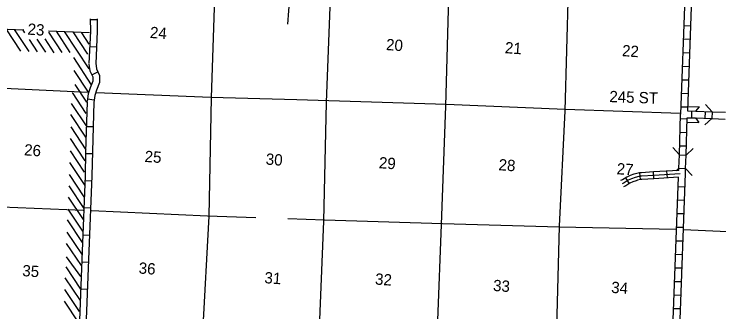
# Model space of a CAD drawing. Extents: x -2721982 to 866285, y 207901 to 16197285.
# Drawn here: x 804318 to 835581, y 15934824 to 15948013 of the extents above; entities that cross this region are included whole.
import ezdxf

# ---------------------------------------------------------------- set-up
doc = ezdxf.new("R2010")
doc.units = 0
for name, color, linetype in [('L1', 7, 'Continuous'), ('L13', 7, 'Continuous'), ('L14', 7, 'Continuous'), ('L18', 7, 'Continuous'), ('L30', 7, 'Continuous'), ('L37', 7, 'Continuous'), ('L8', 7, 'Continuous'), ('L9', 7, 'Continuous')]:
    doc.layers.add(name, color=color, linetype=linetype)

msp = doc.modelspace()

# ---------------------------------------------------------------- linework, layer by layer
at = {"layer": 'L1'}
msp.add_line((816467, 15947562), (817330, 15959552), dxfattribs=at)
at = {"layer": 'L13'}
for points in [[(814092, 15972481), (814031, 15970820), (813819, 15965537), (813639, 15960252), (813458, 15954943), (813244, 15949644), (813053, 15944310), (812952, 15939070), (812680, 15933900)], [(819044, 15970724), (818836, 15965360), (818765, 15960076), (818548, 15954727), (818364, 15949501), (818167, 15944092), (818049, 15938845), (817834, 15933755)], [(824312, 15968783), (824177, 15965152), (824022, 15959857), (823816, 15954549), (823596, 15949292), (823454, 15943938), (823261, 15938696), (823097, 15934448)], [(829473, 15966890), (829378, 15964970), (829241, 15959699), (829071, 15954430), (828889, 15949112), (828753, 15943724), (828503, 15938620), (828364, 15933559)], [(728186, 15947992), (728849, 15947982), (734122, 15947754), (739327, 15947521), (744680, 15947245), (749979, 15947031), (755078, 15946832), (760380, 15946542), (765622, 15946349), (770844, 15946116), (776170, 15945925), (781435, 15945714), (786644, 15945414), (791954, 15945233), (797237, 15945029), (800149, 15944903), (807597, 15944552)], [(807964, 15944534), (813046, 15944335), (816864, 15944236), (823485, 15944019), (828766, 15943799), (833876, 15943623)], [(796737, 15939766), (797025, 15939763), (802298, 15939535), (807388, 15939327)], [(807755, 15939309), (812902, 15939081), (815039, 15939003)], [(816459, 15938959), (818087, 15938901), (823314, 15938742), (828492, 15938588), (833673, 15938483)], [(834007, 15938467), (839196, 15938244), (844431, 15938069)]]:
    msp.add_lwpolyline(points, dxfattribs=at)
at = {"layer": 'L18'}
for p, q in [((835278, 15943690), (834991, 15944004)), ((834193, 15943726), (834560, 15943716)), ((834199, 15943927), (834716, 15943906)), ((834560, 15943716), (834716, 15943906)), ((835278, 15943690), (835265, 15943390)), ((835278, 15943690), (835879, 15943663)), ((834179, 15943426), (834547, 15943416)), ((834547, 15943416), (834691, 15943205)), ((835265, 15943390), (834951, 15943102)), ((835265, 15943390), (835865, 15943363)), ((834182, 15943225), (834691, 15943205)), ((833827, 15941786), (833540, 15942099)), ((834127, 15941772), (834441, 15942060)), ((833801, 15941185), (833827, 15941786)), ((833827, 15941786), (834127, 15941772)), ((834101, 15941172), (834127, 15941772)), ((833801, 15941185), (833684, 15941078)), ((833801, 15941185), (834101, 15941172)), ((834101, 15941172), (834388, 15940858))]:
    msp.add_line(p, q, dxfattribs=at)
at = {"layer": 'L37'}
for points in [[(790510, 15958435), (792397, 15958366), (792306, 15955828), (797538, 15955611), (797372, 15950275), (802649, 15949988), (802554, 15947400), (804749, 15947317)], [(804615, 15946373), (803966, 15947357)], [(804982, 15946363), (804341, 15947338)], [(804790, 15947189), (804700, 15947329)], [(805843, 15947272), (807670, 15947199)], [(806452, 15946316), (805855, 15947213)], [(806811, 15946315), (806193, 15947255)], [(807647, 15945594), (806552, 15947246)], [(807584, 15946235), (806936, 15947227)], [(807650, 15946682), (807318, 15947191)], [(805349, 15946345), (804995, 15946890)], [(805724, 15946327), (805347, 15946898)], [(806099, 15946300), (805692, 15946923)], [(807754, 15944875), (806962, 15946087)], [(807614, 15944559), (806980, 15945517)], [(807541, 15944120), (807028, 15944902)], [(807521, 15943611), (806902, 15944543)], [(807553, 15943015), (806858, 15944052)], [(807495, 15942559), (806831, 15943560)], [(806834, 15943025), (807497, 15941998)], [(807470, 15941514), (806813, 15942499)], [(807434, 15941015), (806816, 15941955)], [(807467, 15940427), (806796, 15941446)], [(807431, 15939919), (806774, 15940912)], [(807419, 15939409), (806754, 15940402)], [(807392, 15938917), (806735, 15939902)], [(807372, 15938400), (806722, 15939375)], [(807352, 15937899), (806680, 15938901)], [(807346, 15937347), (806673, 15938350)], [(807304, 15936873), (806646, 15937858)], [(806628, 15937256), (807270, 15936398)], [(807279, 15935837), (806622, 15936822)], [(807259, 15935328), (806587, 15936330)], [(807216, 15934846), (806567, 15935821)], [(807196, 15934337), (806555, 15935303)]]:
    msp.add_lwpolyline(points, dxfattribs=at)
at = {"layer": 'L8'}
for p, q in [((834222, 15952863), (833881, 15943581)), ((834523, 15952858), (834184, 15943727)), ((834030, 15947512), (834322, 15947500)), ((834003, 15946912), (834304, 15946898)), ((833985, 15946310), (834286, 15946297)), ((833959, 15945710), (834259, 15945696)), ((833941, 15945108), (834241, 15945095)), ((833914, 15944508), (834214, 15944495)), ((833896, 15943907), (834197, 15943902)), ((834368, 15943722), (834363, 15943421)), ((834552, 15943717), (835278, 15943690)), ((834969, 15943695), (834955, 15943395)), ((833827, 15941786), (833881, 15943581)), ((834175, 15943359), (833874, 15943372)), ((834031, 15943579), (834031, 15943579)), ((834127, 15941772), (834179, 15943426)), ((834547, 15943416), (835265, 15943390)), ((834156, 15942758), (833856, 15942771)), ((834130, 15942157), (833830, 15942171)), ((833797, 15941085), (833801, 15941185)), ((832065, 15940982), (832095, 15940685)), ((832666, 15941020), (832684, 15940722)), ((833262, 15941053), (833279, 15940756)), ((833807, 15933016), (834094, 15940955)), ((834094, 15940955), (834101, 15941172)), ((831444, 15940757), (831599, 15940502)), ((833508, 15933172), (833786, 15940784)), ((834075, 15940353), (833775, 15940367)), ((834050, 15939761), (833749, 15939766)), ((834031, 15939160), (833730, 15939165)), ((834005, 15938559), (833704, 15938564)), ((833987, 15937958), (833686, 15937963)), ((833960, 15937357), (833659, 15937362)), ((833942, 15936756), (833641, 15936761)), ((833924, 15936155), (833623, 15936160)), ((833897, 15935554), (833597, 15935567)), ((833879, 15934953), (833579, 15934966))]:
    msp.add_line(p, q, dxfattribs=at)
for points in [[(833797, 15941085), (832683, 15941021), (832141, 15940990), (832052, 15940981), (831887, 15940941), (831815, 15940918), (831645, 15940858), (831491, 15940786), (831312, 15940677), (831223, 15940637)], [(833866, 15940938), (832692, 15940872), (832153, 15940841), (832077, 15940833), (831928, 15940797), (831863, 15940776), (831702, 15940719), (831561, 15940654), (831382, 15940544), (831284, 15940500)], [(833786, 15940784), (832700, 15940722), (832165, 15940691), (832103, 15940685), (831968, 15940652), (831911, 15940634), (831759, 15940580), (831632, 15940521), (831452, 15940411), (831345, 15940364)]]:
    msp.add_lwpolyline(points, dxfattribs=at)
at = {"layer": 'L9'}
for p, q in [((807695, 15947775), (807996, 15947770)), ((807697, 15947808), (807700, 15947264)), ((807998, 15947803), (808001, 15947259)), ((807700, 15947264), (807638, 15945821)), ((808001, 15947259), (807939, 15945816)), ((807667, 15946580), (807968, 15946567)), ((807761, 15945326), (808038, 15945449)), ((807557, 15944119), (807492, 15941931)), ((807576, 15944260), (807874, 15944214)), ((807858, 15944114), (807793, 15941926)), ((807522, 15943042), (807823, 15943037)), ((807492, 15941931), (807465, 15940854)), ((807494, 15941839), (807786, 15941835)), ((807793, 15941926), (807766, 15940849)), ((807465, 15940854), (807333, 15937515)), ((807458, 15940645), (807758, 15940632)), ((807766, 15940849), (807634, 15937510)), ((807413, 15939443), (807714, 15939430)), ((807360, 15938242), (807661, 15938228)), ((807333, 15937515), (807187, 15933743)), ((807634, 15937510), (807499, 15934122)), ((807316, 15937040), (807616, 15937026)), ((807271, 15935838), (807571, 15935824))]:
    msp.add_line(p, q, dxfattribs=at)
for points in [[(807636, 15945796), (807682, 15945508), (807805, 15945231), (807816, 15945038), (807695, 15944754), (807609, 15944484), (807558, 15944136)], [(807941, 15945841), (807973, 15945587), (808110, 15945293), (808113, 15944983), (807972, 15944650), (807905, 15944412), (807857, 15944098)]]:
    msp.add_lwpolyline(points, dxfattribs=at)

# ---------------------------------------------------------------- texts
at = {"layer": 'L14'}
for s, p in [('23', (804902, 15947106)), ('24', (810331, 15946958)), ('20', (820804, 15946422)), ('21', (826075, 15946285)), ('22', (831271, 15946154)), ('26', (804751, 15941760)), ('25', (810095, 15941468)), ('30', (815468, 15941349)), ('29', (820486, 15941189)), ('28', (825794, 15941100)), ('27', (831033, 15940923)), ('35', (804668, 15936410)), ('36', (809831, 15936524)), ('31', (815408, 15936098)), ('32', (820316, 15936037)), ('33', (825551, 15935753)), ('34', (830792, 15935669))]:
    msp.add_text(s, height=500.8, rotation=355.8845, dxfattribs=at).set_placement(p)
at = {"layer": 'L30'}
msp.add_text('245 ST', height=500, rotation=358, dxfattribs=at).set_placement((830716, 15944117))

doc.saveas('drawing.dxf')
